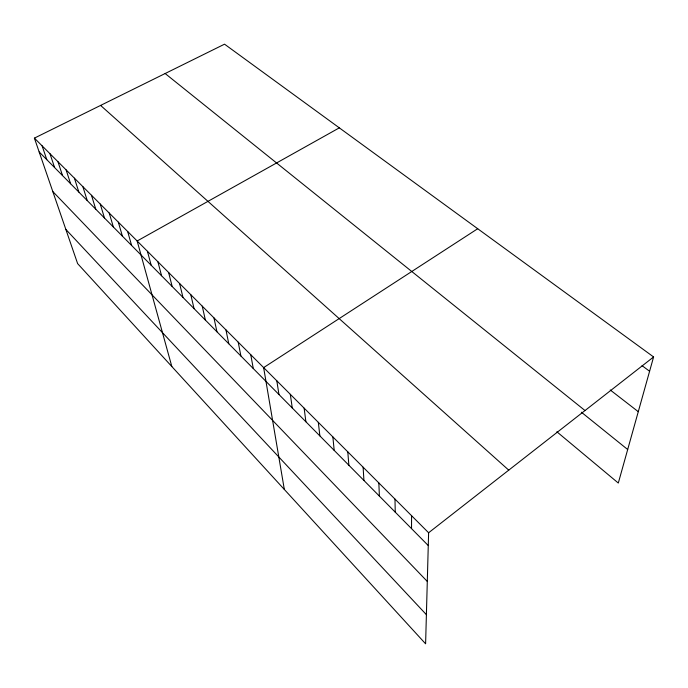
<?xml version="1.0" encoding="UTF-8"?>
<svg xmlns="http://www.w3.org/2000/svg" width="688" height="688" viewBox="0 0 688 688"><rect width="100%" height="100%" fill="white"/><g stroke="black" fill="none" stroke-linecap="round" stroke-linejoin="round"><path stroke-width="1.03" d="M411.536 528.633L411.57 515.699M34.4 138.125L428.615 532.761L425.605 643.822L77.624 263.607L34.4 138.125L224.537 44.178L653.6 356.952L618.306 483.045L556.876 431.789M428.615 532.761L653.6 356.952M477.704 228.726L263.633 367.607L284.333 489.46M339.313 127.848L137.153 240.989L171.837 366.549M642.05 365.663L649.592 371.253M610.239 389.976L638.283 411.682M165.146 73.521L585.015 410.547M581.386 412.215L627.688 449.522M100.594 105.419L508.75 470.145M39.156 151.936L428.271 545.558M52.804 191.539L427.3 581.446M65.842 229.405L426.397 614.676M42.114 145.847L46.81 159.676M49.966 153.708L54.61 167.562M57.964 161.714L62.539 175.595M66.108 169.867L70.623 183.765M74.407 178.175L78.853 192.09M82.861 186.637L87.238 200.569M91.478 195.263L95.778 209.212M100.259 204.061L104.481 218.019M109.22 213.022L113.357 226.988M118.345 222.164L122.395 236.139M127.658 231.478L131.614 245.461M147.421 251.266L151.179 265.25M157.905 261.767L161.551 275.75M168.62 272.491L172.155 286.475M179.577 283.456L182.982 297.431M190.782 294.67L194.059 308.628M202.238 306.143L205.377 320.075M213.951 317.865L216.944 331.788M225.939 329.87L228.786 343.759M238.211 342.151L240.895 356.006M250.767 354.724L253.287 368.544M276.808 380.791L278.967 394.525M290.31 394.31L292.271 407.975M304.139 408.156L305.893 421.77M318.329 422.355L319.868 435.9M332.872 436.923L334.187 450.382M347.801 451.861L348.868 465.234M363.118 467.195L363.926 480.473M378.839 482.933L379.389 496.108M394.981 499.092L395.247 512.156"/></g></svg>
